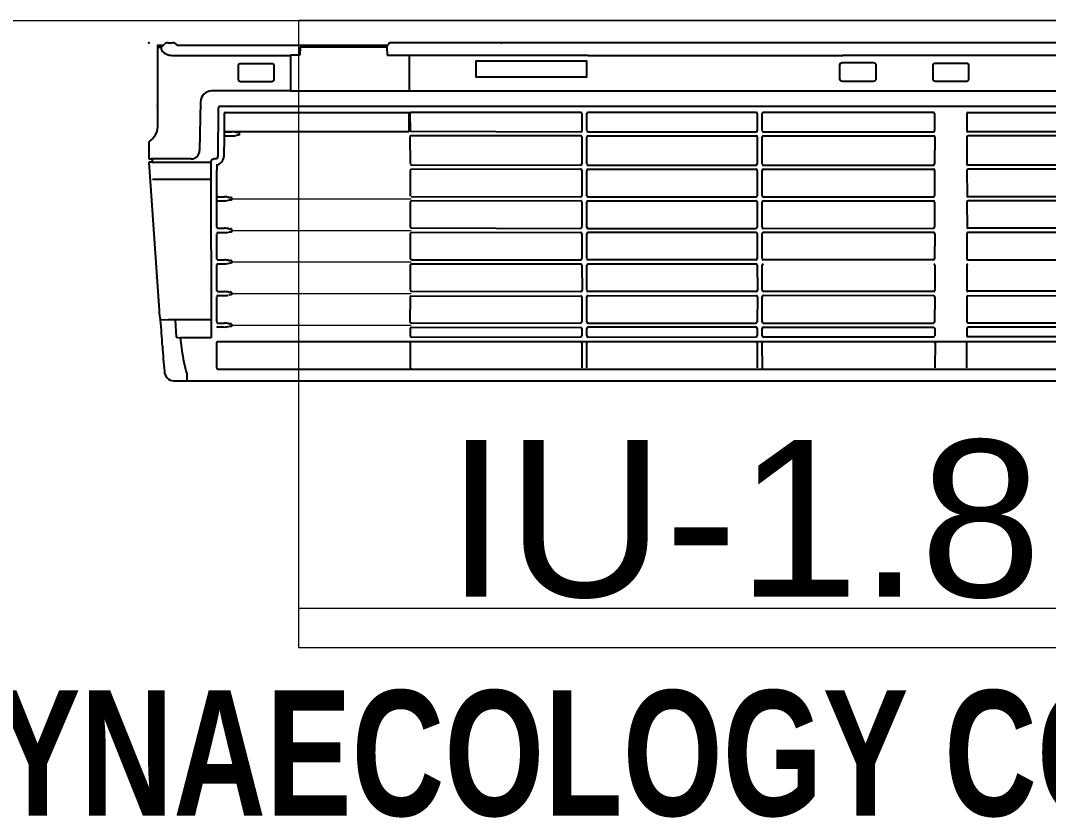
# Model space of a CAD drawing. Header units: millimetres. Extents: x -160614 to 59925, y -157025 to 0.
# Drawn here: x -45020 to -44364, y -112372 to -111863 of the extents above; entities that cross this region are included whole.
import ezdxf

# ---------------------------------------------------------------- set-up
doc = ezdxf.new("R2010")
doc.units = ezdxf.units.MM
doc.header["$LTSCALE"] = 8
for name, color, linetype, lineweight in [('72_EGR_BASE_TEXT', 9, 'Continuous', 5), ('72_EGR_EQP_TAG', 9, 'Continuous', 5), ('LOADING', 9, 'Continuous', 5), ('Walls', 9, 'Continuous', 5)]:
    doc.layers.add(name, color=color, linetype=linetype, lineweight=lineweight)
for name, color, linetype in [('A-EXH', 1, 'Continuous'), ('A-Wall-cmu-patt', 9, 'Continuous'), ('DVM_INDOOR', 9, 'Continuous'), ('DVM_UNIT_BP', 9, 'Continuous'), ('DVM_UNIT_DP', 9, 'Continuous'), ('DVM_UNIT_LP', 9, 'Continuous')]:
    doc.layers.add(name, color=color, linetype=linetype)
doc.styles.add('ARIAL', font='arial.ttf')
doc.styles.add('X3G_ENTITY_9EC9', font='swisscl.ttf', dxfattribs={"height": 0.2})

# ---------------------------------------------------------------- blocks, each defined once
blk = doc.blocks.new('mmmm')
at = {"layer": 'DVM_INDOOR', "color": 0}
for p, q in [((118.9183613999255, -9.266134002234267), (118.9183613999242, -9.937961232234292)), ((119.1149681999241, -10.06340630223431), (119.1148974002668, -9.267546620952269)), ((118.9257821999241, -9.273925315992663), (118.9257821999241, -9.674221132234292)), ((118.9463617999242, -9.926362932234289), (118.9463617999242, -9.289498762234292)), ((118.9553617999242, -9.294369432234314), (118.9553617999242, -10.03645283223429)), ((118.9588624999242, -9.601416032234292), (118.9588617999242, -9.502477732234293)), ((118.9701437999241, -9.502477732234293), (118.9701302547888, -9.601450567862933)), ((118.9724239959387, -9.502479520113658), (118.9724265999241, -9.601382732234292)), ((118.9895266655992, -9.502291207445424), (118.9895531999242, -9.601383132234293)), ((118.9918646999192, -9.50247763223421), (118.9919170999242, -9.601383132234293)), ((119.007996225952, -9.502326919937763), (119.007996225952, -9.601432334911276)), ((119.0102020999192, -9.502477482206285), (119.0102591999241, -9.601386232234294)), ((119.0263138999241, -9.502326769909837), (119.0261808999242, -9.601387103540592)), ((119.0286591249192, -9.50247748222022), (119.0287543807835, -9.601430324641036)), ((119.0446760807835, -9.601431195947338), (119.0445922950595, -9.502341446605632)), ((119.0628909950595, -9.502341396605631), (119.0628909950595, -9.601317890898065)), ((119.0654411999241, -9.601408532234297), (119.0653885999192, -9.50250253223421)), ((119.0813367599519, -9.502348395419084), (119.0813408999242, -9.60146973223429)), ((119.08373166191, -9.502418994881635), (119.0838050999241, -9.601464932234292)), ((119.0893854895313, -9.502345909820413), (119.0893854895313, -9.60129688379646)), ((118.9595589499257, -9.602031282234373), (118.9694448499241, -9.602031282234291)), ((118.9731318153015, -9.602080832234291), (118.9888463009359, -9.601996919937779)), ((118.9926177761398, -9.602051730208462), (119.0073108210873, -9.601967817911952)), ((119.0109559999257, -9.602018132234374), (119.0254954950595, -9.601967817911952)), ((119.029451180785, -9.602062224641118), (119.0439906759188, -9.602011910318696)), ((119.0477739999257, -9.602107332234372), (119.0623134950595, -9.602057017911948)), ((119.0661406384423, -9.602078174971048), (119.0806801335761, -9.602027860648624)), ((119.084498276731, -9.602058774804021), (119.0887000846667, -9.602078813889303)), ((119.0928608197357, -9.60227289988722), (119.1074003148694, -9.602222585564796)), ((118.9588624999242, -9.62142743223429), (118.9588617999242, -9.72036573223429)), ((118.9595589499257, -9.620812182234207), (118.9694448499241, -9.620812182234289)), ((118.9701437999241, -9.720365632206374), (118.9701302547888, -9.621392796577732)), ((118.9701437999241, -9.72036573223429), (118.9701302547888, -9.621392896605649)), ((118.9724239959387, -9.720363844327006), (118.9724265999241, -9.621460632206373)), ((118.9731318153015, -9.620762532206372), (118.9888463009359, -9.620846444502885)), ((118.9895266655992, -9.720552156995241), (118.9895531999242, -9.621460232206372)), ((118.9918646999192, -9.720365732206455), (118.9919170999242, -9.621460232206372)), ((118.9926177761398, -9.620791634232203), (119.0073108210873, -9.620875546528714)), ((119.007996225952, -9.7205164445029), (119.007996225952, -9.621411029529389)), ((119.0102020999192, -9.720365882234379), (119.0102591999241, -9.62145713220637)), ((119.0109559999257, -9.620825232206291), (119.0254954950595, -9.620875546528714)), ((119.0263138999241, -9.720516594530826), (119.0261808999242, -9.621456260900072)), ((119.0287543807835, -9.621413039799627), (119.0286591249192, -9.720365882220444)), ((119.029451180785, -9.620781139799545), (119.0439906759188, -9.620831454121967)), ((119.0446760807835, -9.621412168493327), (119.0445922950595, -9.720501917835032)), ((119.0477739999257, -9.620736032206292), (119.0623134950595, -9.620786346528716)), ((119.0628909950595, -9.720501967835034), (119.0628909950595, -9.621525473542599)), ((119.0654411999241, -9.621434832206369), (119.0653885999192, -9.720340832206453)), ((119.0661406384423, -9.620765189469617), (119.0806801335761, -9.620815503792041)), ((119.0813367599519, -9.72049496902158), (119.0813408999242, -9.621373632206375)), ((119.08373166191, -9.72042436955903), (119.0838050999241, -9.621378432206374)), ((119.084498276731, -9.620784589636644), (119.0887000846667, -9.62076455055136)), ((119.0893854895313, -9.72049745462025), (119.0893854895313, -9.621546480644206)), ((119.0928608197357, -9.620570464553447), (119.1074003148694, -9.62062077887587)), ((118.9257821999241, -9.822427832234292), (118.9257821999241, -9.674221132234292)), ((118.9694476999241, -9.721064832234292), (118.9595617999242, -9.721064832234292)), ((118.9888384855551, -9.721148644502884), (118.9731239999192, -9.721064732206454)), ((119.0072838999241, -9.721148644502884), (118.9925646999192, -9.721064732206456)), ((119.0256212999242, -9.721148794530809), (119.0109020999192, -9.721064882234382)), ((119.0438996950595, -9.721134117835016), (119.0293591249192, -9.721064882220446)), ((119.0621983950595, -9.721134167835018), (119.0477709999242, -9.721081632206372)), ((119.0806291700595, -9.721109067821025), (119.0660885999192, -9.721039832206456)), ((119.0886928895313, -9.721129654620235), (119.08443166191, -9.721123369559031)), ((119.1076594999242, -9.720963432206299), (119.0930404047839, -9.721055846605726)), ((118.9588668911435, -9.724559656669308), (118.9588750999241, -9.822501632234287)), ((118.9595617999257, -9.723944932234208), (118.9694476999241, -9.72394493223429)), ((118.9701437999241, -9.822365632206372), (118.9701437999241, -9.724643832206374)), ((118.9701437999241, -9.822365732234289), (118.9701437999241, -9.72464393223429)), ((118.9724239999192, -9.822365732206453), (118.9724239999192, -9.72459366565012)), ((118.9731239999208, -9.72394483220637), (118.9888384855551, -9.724028744502883)), ((118.9895266695798, -9.822554044874689), (118.9895266695798, -9.724659411720545)), ((118.9918646999192, -9.822365732206453), (118.9919170999242, -9.724643432206372)), ((118.9925646999208, -9.72394483220637), (119.0072838999241, -9.724028744502883)), ((119.0079764999242, -9.8225164445029), (119.0079764999242, -9.724601505456027)), ((119.0102020999192, -9.822365832248332), (119.0102591999242, -9.72464003220643)), ((119.0109020999208, -9.723944982234295), (119.0256212999241, -9.724028894530807)), ((119.0263138999241, -9.82251654454478), (119.0263067047888, -9.724609608902167)), ((119.0287119749241, -9.724626882220361), (119.0287401999192, -9.822365982248373)), ((119.0293591249208, -9.723944982220361), (119.0438996950595, -9.724014217835014)), ((119.0445805123786, -9.724543505189043), (119.0445927450595, -9.822518617835032)), ((119.0470106749242, -9.724626932220364), (119.0470388999192, -9.822365832220413)), ((119.0476578249208, -9.723945032220364), (119.0623044036932, -9.723912076640332)), ((119.0629898085579, -9.72449279101169), (119.0629809222635, -9.822440249109363)), ((119.0654035999192, -9.822365732234369), (119.0654414499242, -9.724601832206373)), ((119.0660885999208, -9.723919932206371), (119.0806291700595, -9.723989167821024)), ((119.0813545950595, -9.822541017835032), (119.0813419620022, -9.724549305849854)), ((119.08373486191, -9.72463536955903), (119.0838189749192, -9.822365732178524)), ((119.0844316619115, -9.724003469558948), (119.0886928895313, -9.724009754620232)), ((119.0894728025406, -9.822438817239743), (119.089378294396, -9.724590468991591)), ((119.0930404047855, -9.723935946605641), (119.1073925352431, -9.724044432206371)), ((118.9183613999242, -9.785817721860116), (118.9183613999242, -9.930723831243215)), ((118.9257821999241, -9.822427832234292), (118.9257821999241, -9.926444527404373)), ((118.9694476999241, -9.823064832234289), (118.9595617999242, -9.82306483223429)), ((118.9888384855551, -9.823148644502885), (118.9731239999192, -9.823064732206454)), ((119.0072838999241, -9.823148644502885), (118.9925646999192, -9.823064732206456)), ((119.0256212999242, -9.823148744544762), (119.0109020999192, -9.823064832248335)), ((119.0439001450595, -9.823150817835016), (119.0294401999192, -9.823064982248374)), ((119.0622867078602, -9.823039030246276), (119.0477388999192, -9.823064832220416)), ((119.0806619950595, -9.823173217835016), (119.0661035999192, -9.82306473223437)), ((119.0887802025406, -9.823071017239727), (119.0845189749192, -9.823064732178524)), ((119.1073925352431, -9.823164332206373), (119.0930404047839, -9.823055846605726)), ((118.9588649999241, -9.826576832234288), (118.9588617999242, -9.925301832234291)), ((118.9595617999257, -9.825944932234208), (118.9694476999241, -9.825944932234288)), ((118.9698269999242, -9.925295652206373), (118.9701437999241, -9.826643832206374)), ((118.9698269999242, -9.925295752234288), (118.9701437999241, -9.826643932234289)), ((118.9724271999192, -9.826576732206453), (118.9724239999192, -9.925301732206451)), ((118.9731239999208, -9.82594483220637), (118.9888384855551, -9.826028744502883)), ((118.9892848999242, -9.92512163223427), (118.9895345855551, -9.826727744502882)), ((118.9918678999192, -9.826576732206453), (118.9920306999241, -9.925121632234292)), ((118.9925646999208, -9.825944832206371), (119.0072838999241, -9.826028744502883)), ((119.0078291999291, -9.92519946453072), (119.0079799999242, -9.826727744502882)), ((119.0102052999192, -9.826576832248332), (119.010377105204, -9.925121732234294)), ((119.0109020999208, -9.825944932248248), (119.0256212999241, -9.82602884454476)), ((119.0259914999241, -9.925121632234292), (119.0263067047888, -9.82660955891612)), ((119.0287433999192, -9.826576982248373), (119.0288333999241, -9.925121632234292)), ((119.0294401999208, -9.82594508224829), (119.0439001450595, -9.826030917835014)), ((119.0445062380549, -9.925121732234294), (119.0445850999241, -9.826594832206373)), ((119.0470420999192, -9.826576832220413), (119.0471699999241, -9.925121632234292)), ((119.0477388999208, -9.825944932220331), (119.0622867078602, -9.825919130246275)), ((119.0627644892874, -9.925217773444484), (119.0629809222517, -9.826569215304279)), ((119.0656575999242, -9.925295792234293), (119.0654409999241, -9.826618032206374)), ((119.0661035999208, -9.825944832234285), (119.0806619950594, -9.826053317835015)), ((119.0812104999241, -9.92512163223429), (119.0813395999241, -9.826565832234293)), ((119.0839228999241, -9.925121732234294), (119.0838199999241, -9.826502432234292)), ((119.0845189749208, -9.82594483217844), (119.0887802025406, -9.825951117239725)), ((119.0893972985693, -9.925228279531156), (119.0894722881714, -9.826600186887628)), ((119.0930404047855, -9.825935946605641), (119.1073925352431, -9.82604443220637)), ((118.9256380999242, -9.92644509874026), (118.9463617999242, -9.926362932234289)), ((118.9256380999242, -9.93929553223429), (118.9256380999242, -9.92644509874026)), ((118.9463617999242, -9.995480632234292), (118.9463617999242, -9.926362932234289)), ((118.9588617999242, -10.03330193223429), (118.9588617999242, -9.925301832234291)), ((118.9588617999242, -9.92670177892658), (118.9701554999241, -9.92670177892658)), ((118.9595556913493, -9.926001805580436), (118.9694708999241, -9.925901702234288)), ((118.9701554999241, -9.92670177892658), (118.9701907999242, -10.03338853223429)), ((118.973132083629, -9.926158086466918), (118.9885865999241, -9.92582173223429)), ((118.9927245913493, -9.925821605580436), (119.0074730999291, -9.925805414530721)), ((119.0110743999242, -9.92582173223429), (119.0253030999241, -9.92582173223429)), ((119.0296454999242, -9.92582173223429), (119.0437019999242, -9.92582173223429)), ((119.0478350999242, -9.925820932234291), (119.0620911999242, -9.925821732234292)), ((119.0663873999242, -9.925821732234292), (119.0804662999241, -9.926026832234292)), ((119.0846313999242, -9.92582173223429), (119.0887071999241, -9.925821732234292)), ((119.0925396999241, -9.925901792234292), (119.1068999470414, -9.92590179174318)), ((118.9183613999242, -9.937961232234292), (118.9208617999242, -9.93958363223429)), ((118.9198617999242, -9.93893477605128), (118.9198617999242, -10.06142173223429)), ((118.9208617999242, -9.939378932234293), (118.9256380999242, -9.93929553223429)), ((118.9208617999242, -9.939378932234293), (118.9208617999242, -9.989878132234292)), ((118.9208617999242, -9.989878132234292), (118.9256380999242, -9.989961532234291)), ((118.9256380999242, -9.989961532234291), (118.9256380999242, -9.995432144029678)), ((118.9256380999242, -9.995432144029678), (118.9463617999242, -9.995480632234292)), ((118.9257821999241, -10.06378623223429), (118.9257821999241, -9.995432481187148)), ((118.9463617999242, -9.995480632234292), (118.9463617999242, -10.04134473223429)), ((118.9704872997154, -10.02538145343031), (118.9721611996873, -10.02538140343031)), ((118.9701536169814, -10.03409437326685), (118.9701277392322, -10.02954877226466)), ((118.9723998889554, -10.03411396057275), (118.9723871997155, -10.03034246343031)), ((119.0082952999242, -10.02971228969075), (119.0098429999241, -10.02971223969074)), ((119.0265438664967, -10.02971228223429), (119.0284046999241, -10.0297122221182)), ((119.0449806999873, -10.02971228223429), (119.0465283999873, -10.02971223223429)), ((119.0634227525945, -10.02971228223429), (119.0649704525945, -10.02971223223429)), ((119.0817239999873, -10.02971228223429), (119.0832716999873, -10.02971223223429)), ((118.9563530733978, -10.03747409415744), (118.9843748999241, -10.03771863223429)), ((118.9595556913493, -10.03400190558044), (118.9695388141602, -10.03408715095198)), ((118.9694531996429, -10.03408826450235), (118.9731081998392, -10.0341201419763)), ((118.9731081998392, -10.0341201419763), (118.9844053999241, -10.03421873223429)), ((118.9893140020215, -10.03842120367593), (118.9925018999242, -10.03841626969074)), ((119.0072602361591, -10.03841955216295), (118.992415850816, -10.03840245641788)), ((119.0079575999242, -10.03771954969074), (119.0079357394409, -10.03387960852509)), ((119.0101951999241, -10.03771945969073), (119.0101951999241, -10.03467329969074)), ((119.0255142999242, -10.03841949969075), (119.0107375345606, -10.03841949969075)), ((119.0262061664967, -10.03771954223429), (119.0261843060134, -10.03387960106864)), ((119.0287568999241, -10.03771953223427), (119.0287568999241, -10.03467337223429)), ((119.0439523427499, -10.03841949969074), (119.0294196999242, -10.03841954969075)), ((119.0446429999873, -10.03771954223429), (119.0446211395041, -10.03387960106864)), ((119.0468805999873, -10.03771945223427), (119.0468805999873, -10.03467329223429)), ((119.0624193713406, -10.03841888523862), (119.0474229346238, -10.03840244227836)), ((119.0630850525945, -10.03771954223429), (119.0630631921112, -10.03387960106864)), ((119.0653226525945, -10.03771945223427), (119.0653226525945, -10.03467329223429)), ((119.0806944999241, -10.03841949969075), (119.0660569999241, -10.03841949969075)), ((119.0813862999873, -10.03771954223429), (119.0813644395041, -10.03387960106864)), ((119.0836238999873, -10.03771945223427), (119.0836238999873, -10.03467329223429)), ((118.9878617999242, -10.04175233223429), (119.0899818999242, -10.04162653223429)), ((118.9878617999242, -10.05333520849206), (118.9878617999242, -10.04175233223429)), ((118.9978909999242, -10.04175233223429), (118.9978917999242, -10.07577313223429)), ((119.0072690512265, -10.03852713223429), (119.0109134999242, -10.03852713223429)), ((119.0794922999242, -10.04183553223429), (119.0795301468582, -10.06665594988979)), ((119.0899818999242, -10.04162653223429), (119.0899818999242, -10.05958293223429)), ((118.9527483592823, -10.04784374225281), (118.9809490619563, -10.04833599375851)), ((118.9858617999242, -10.05333523223429), (118.9858617999242, -10.07645363223429)), ((118.9878617999242, -10.07600910223429), (118.9878617999242, -10.05333523223429)), ((119.1107362999241, -10.05575963223429), (119.1145353999242, -10.05573908381044)), ((119.0794922999242, -10.06264903223429), (119.0896185999242, -10.06199453223429)), ((119.0896185999242, -10.06199453223429), (119.0899818999242, -10.05958293223429)), ((119.0899818999242, -10.05958293223429), (119.0972312999242, -10.05867333223429)), ((118.9183617999242, -10.06667913223429), (118.9183617999242, -10.06416443223424)), ((119.0795301468582, -10.06665594988979), (119.0797389999241, -10.07065043223429)), ((118.9208617999242, -10.07042183223429), (118.9192404999241, -10.06880053223429)), ((118.9212015999241, -10.07039833223429), (118.9212015999241, -10.07292173223429)), ((118.9878617999242, -10.07792170223429), (119.0740709999242, -10.07189338223429)), ((118.9760043999237, -10.07783095223408), (118.9858617999242, -10.07792174223429)), ((118.9858617999242, -10.07597416223429), (118.9878617999242, -10.07600910223429)), ((118.9858617999242, -10.07792174223429), (118.9858617999242, -10.07597416223429)), ((118.9878617999242, -10.07600910223429), (118.9878617999242, -10.07792170223429))]:
    blk.add_line(p, q, dxfattribs=at)
at = {"layer": 'DVM_INDOOR', "color": 0, "lineweight": 0}
for p, q in [((119.0090691499242, -10.02971226469075), (119.0090691499242, -9.925320384722353)), ((119.0274742832104, -10.02971225217625), (119.0274742832104, -9.925320372207855)), ((119.0457545499873, -10.02971225723429), (119.0457545499873, -9.925320377265898)), ((119.0641966025945, -10.02971225723429), (119.0641966025945, -9.925320377265898)), ((119.0824978499873, -10.02971225723429), (119.0824978499873, -9.925320377265898))]:
    blk.add_line(p, q, dxfattribs=at)
at = {"layer": 'DVM_INDOOR', "color": 0}
for points in [[(119.0921995999242, -9.293316352294758), (119.0921994999241, -10.03752723229476, 0.4165650348488436), (119.0932578555747, -10.03857713223429), (119.1070196999242, -10.03857713223429, 0.4141745104832969), (119.1080697999282, -10.03752717223429), (119.1080697999242, -9.293316312234293, 0.4142213729846091), (119.1070198119243, -9.292266352234131), (119.0932594999241, -9.29226635223429, 0.4100741874679012), (119.0921995724927, -9.293311383294913, 0.4100741874679012)], [(118.9301498297671, -9.62053999650379), (118.9301498297671, -9.602303954818813, -0.4026137268762937), (118.931228911056, -9.601181086283221), (118.939741818847, -9.601181086283221, -0.4449267330822314), (118.9408646873826, -9.602303954818813), (118.9408646873826, -9.620539996503792, -0.414234498250559), (118.939741818847, -9.621662784780685), (118.931228911056, -9.621662784780685, -0.4425506072560349), (118.9301498297671, -9.62053999650379)], [(118.9298704258241, -9.674378132234292), (118.9298704258241, -9.656465432234292, -0.414213562373095), (118.9314053999241, -9.654930458134292), (118.9393181999242, -9.654930458134292, -0.4142086203632782), (118.9408531999241, -9.656465432234292), (118.9408531999241, -9.674378132234292, -0.414213562373095), (118.9393181999242, -9.67591313223429), (118.9314053999241, -9.67591313223429, -0.414218504400182), (118.9298704258241, -9.674378132234292, 8.436553286073726e-06)], [(118.9303365766279, -10.02454254650379), (118.9303365766279, -10.00630650481881, -0.4026137268762937), (118.9314156579167, -10.00518363628322), (118.9399285657078, -10.00518363628322, -0.4449267330822314), (118.9410514342433, -10.00630650481881), (118.9410514342433, -10.02454254650379, -0.414234498250559), (118.9399285657078, -10.02566533478068), (118.9314156579167, -10.02566533478068, -0.4425506072560349), (118.9303365766279, -10.02454254650379)], [(118.9198617999242, -10.06942177096629), (118.9198617999242, -10.07292180223429), (118.9672275999242, -10.07292194223429, -0.1261767552943001), (118.9719902087055, -10.07414326215731, -0.1228802749812395), (118.9755825999242, -10.07746712223429, 0.1414693895722469), (118.9760082516457, -10.07783174879674)]]:
    blk.add_lwpolyline(points, format="xyb", dxfattribs=at)
blk.add_lwpolyline([(118.9294054999242, -9.823350032234291), (118.9384407999242, -9.823352732234293), (118.9384407999242, -9.887490632234291), (118.9287898999241, -9.887493732234292), (118.9287898999241, -9.823349832234289), (118.9294054999242, -9.823350032234291)], dxfattribs=at)
for centre, radius, start, end in [((118.9595587358069, -9.601331385529047), 0.000699896738079889, 185.5752211411782, 270.0175283209103), ((118.96943937782, -9.601329982022522), 0.000701321560304875, 270.4470583399804, 350.0993153524317), ((118.9731316011827, -9.601380935528965), 0.000699896738079889, 185.5752211411782, 270.0175283209103), ((118.9888408288317, -9.60129561972601), 0.000701321560304875, 270.4470583399804, 350.0993153524317), ((118.992617562021, -9.601351833503134), 0.000699896738079889, 185.5752211411782, 270.0175283209103), ((119.0073053489832, -9.60126651770018), 0.000701321560304875, 270.4470583399804, 350.0993153524317), ((119.0109557858069, -9.601318235529046), 0.000699896738079889, 185.5752211411782, 270.0175283209103), ((119.0254900229553, -9.60126651770018), 0.000701321560304875, 270.4470583399804, 350.0993153524317), ((119.0294509666662, -9.601362327935792), 0.000699896738079889, 185.5752211411782, 270.0175283209103), ((119.0439852038147, -9.601310610106927), 0.000701321560304875, 270.4470583399804, 350.0993153524317), ((119.0477737858069, -9.601407435529046), 0.000699896738079889, 185.5752211411782, 270.0175283209103), ((119.0623080229553, -9.601355717700178), 0.000701321560304875, 270.4470583399804, 350.0993153524317), ((119.0661404243235, -9.60137827826572), 0.000699896738079889, 185.5752211411782, 270.0175283209103), ((119.0806909566161, -9.601370470276146), 0.0006574794597695261, 269.0567879859979, 351.3166549938364), ((119.0844980626122, -9.601358878098694), 0.000699896738079889, 185.5752211411782, 270.0175283209103), ((119.0884793568987, -9.601193971188405), 0.0009119579775864127, 284.006809617177, 353.520485137959), ((119.0928606056169, -9.601573003181892), 0.000699896738079889, 185.5752211411782, 270.0175283209103), ((118.9595587358069, -9.621512078939535), 0.000699896738079889, 89.98247167908974, 174.424778858718), ((118.96943937782, -9.621513382418144), 0.000701321560304875, 9.9006846475682, 89.55294166001964), ((118.96943937782, -9.62151348244606), 0.000701321560304875, 9.9006846475682, 89.55294166001964), ((118.9731316011827, -9.6214624289117), 0.000699896738079889, 89.98247167908974, 174.424778858718), ((118.9888408288317, -9.621547744714656), 0.000701321560304875, 9.9006846475682, 89.55294166001964), ((118.992617562021, -9.62149153093753), 0.000699896738079889, 89.98247167908974, 174.424778858718), ((119.0073053489832, -9.621576846740483), 0.000701321560304875, 9.9006846475682, 89.55294166001964), ((119.0109557858069, -9.621525128911617), 0.000699896738079889, 89.98247167908974, 174.424778858718), ((119.0254900229553, -9.621576846740483), 0.000701321560304875, 9.9006846475682, 89.55294166001964), ((119.0294509666662, -9.621481036504873), 0.000699896738079889, 89.98247167908974, 174.424778858718), ((119.0439852038147, -9.621532754333739), 0.000701321560304875, 9.9006846475682, 89.55294166001964), ((119.0477737858069, -9.62143592891162), 0.000699896738079889, 89.98247167908974, 174.424778858718), ((119.0623080229553, -9.621487646740487), 0.000701321560304875, 9.9006846475682, 89.55294166001964), ((119.0661404243235, -9.621465086174943), 0.000699896738079889, 89.98247167908974, 174.424778858718), ((119.0806909566161, -9.62147289416452), 0.0006574794597695261, 8.683345006163567, 90.94321201400209), ((119.0844980626122, -9.62148448634197), 0.000699896738079889, 89.98247167908974, 174.424778858718), ((119.0884793568987, -9.62164939325226), 0.0009119579775864127, 6.479514862041035, 75.99319038282302), ((119.0928606056169, -9.621270361258773), 0.000699896738079889, 89.98247167908974, 174.424778858718), ((118.9595613308659, -9.72036530124826), 0.0006995311432915249, 180.0434909321025, 270.0384186738708), ((118.9694437974534, -9.72036329257565), 0.0006999355814824518, 273.4481837163787, 354.322852549522), ((118.9694437974534, -9.720363392603568), 0.0006999355814824518, 273.4481837163787, 354.322852549522), ((118.973123530861, -9.720365201220423), 0.0006995311432915249, 180.0434909321025, 270.0384186738708), ((118.9888345830844, -9.72044720487216), 0.0006999355814824518, 273.4481837163787, 354.322852549522), ((118.992564230861, -9.720365201220424), 0.0006995311432915249, 180.0434909321025, 270.0384186738708), ((119.0072799974534, -9.72044720487216), 0.0006999355814824518, 273.4481837163787, 354.322852549522), ((119.010901630861, -9.720365351248349), 0.0006995311432915249, 180.0434909321025, 270.0384186738708), ((119.0256173974534, -9.720447354900084), 0.0006999355814824518, 273.4481837163787, 354.322852549522), ((119.029358655861, -9.720365351234413), 0.0006995311432915249, 180.0434909321025, 270.0384186738708), ((119.0438957925887, -9.720432678204292), 0.0006999355814824518, 273.4481837163787, 354.322852549522), ((119.0477705308659, -9.720382101220341), 0.0006995311432915249, 180.0434909321025, 270.0384186738708), ((119.0621944925887, -9.720432728204294), 0.0006999355814824518, 273.4481837163787, 354.322852549522), ((119.066088130861, -9.720340301220423), 0.0006995311432915249, 180.0434909321025, 270.0384186738708), ((119.0806252675887, -9.720407628190301), 0.0006999355814824518, 273.4481837163787, 354.322852549522), ((119.0844311928518, -9.720423838572998), 0.0006995311432915249, 180.0434909321025, 270.0384186738708), ((119.0886889870606, -9.72042821498951), 0.0006999355814824518, 273.4481837163787, 354.322852549522), ((119.0929063868349, -9.720368943547939), 0.0006998547145344428, 172.3726353458215, 281.0399827033374), ((118.9595615858069, -9.724644828939534), 0.000699896738079889, 89.98247167908974, 174.424778858718), ((118.96944222782, -9.724646132418142), 0.000701321560304875, 9.9006846475682, 89.55294166001964), ((118.96944222782, -9.724646232446059), 0.000701321560304875, 9.9006846475682, 89.55294166001964), ((118.973123785802, -9.724644728911697), 0.000699896738079889, 89.98247167908974, 174.424778858718), ((118.988833013451, -9.724730044714653), 0.000701321560304875, 9.9006846475682, 89.55294166001964), ((118.9925328059607, -9.724562599016716), 0.0006185895703545696, 87.04456733504412, 185.9509183119715), ((119.00727842782, -9.724730044714654), 0.000701321560304875, 9.9006846475682, 89.55294166001964), ((119.0108702059607, -9.72456274904464), 0.0006185895703545696, 87.04456733504412, 185.9509183119715), ((119.02561582782, -9.724730194742579), 0.000701321560304875, 9.9006846475682, 89.55294166001964), ((119.0293272309607, -9.724562749030705), 0.0006185895703545696, 87.04456733504412, 185.9509183119715), ((119.0438942229553, -9.724715518046786), 0.000701321560304875, 9.9006846475682, 89.55294166001964), ((119.0476259309607, -9.724562799030705), 0.0006185895703545696, 87.04456733504412, 185.9509183119715), ((119.0622989315891, -9.724613376852101), 0.000701321560304875, 9.9006846475682, 89.55294166001964), ((119.0660567059607, -9.724537699016714), 0.0006185895703545696, 87.04456733504412, 185.9509183119715), ((119.0806236979553, -9.724690468032795), 0.000701321560304875, 9.9006846475682, 89.55294166001964), ((119.0844314477927, -9.724703366264274), 0.000699896738079889, 89.98247167908974, 174.424778858718), ((119.0886874174272, -9.724711054832003), 0.000701321560304875, 9.9006846475682, 89.55294166001964), ((119.0929571576827, -9.724713293668806), 0.0007817918755797954, 83.88741728167412, 165.70088231311), ((118.9595613308659, -9.82236530124826), 0.0006995311432915249, 180.0434909321025, 270.0384186738708), ((118.9694437974534, -9.82236329257565), 0.0006999355814824518, 273.4481837163787, 354.322852549522), ((118.9694437974534, -9.822363392603565), 0.0006999355814824518, 273.4481837163787, 354.322852549522), ((118.973123530861, -9.822365201220423), 0.0006995311432915249, 180.0434909321025, 270.0384186738708), ((118.9888345830844, -9.82244720487216), 0.0006999355814824518, 273.4481837163787, 354.322852549522), ((118.992564230861, -9.822365201220425), 0.0006995311432915249, 180.0434909321025, 270.0384186738708), ((119.0072799974534, -9.82244720487216), 0.0006999355814824518, 273.4481837163787, 354.322852549522), ((119.010901630861, -9.822365301262302), 0.0006995311432915249, 180.0434909321025, 270.0384186738708), ((119.0256173974534, -9.822447304914038), 0.0006999355814824518, 273.4481837163787, 354.322852549522), ((119.029439730861, -9.822365451262343), 0.0006995311432915249, 180.0434909321025, 270.0384186738708), ((119.0438962425887, -9.822449378204292), 0.0006999355814824518, 273.4481837163787, 354.322852549522), ((119.047738430861, -9.822365301234385), 0.0006995311432915249, 180.0434909321025, 270.0384186738708), ((119.0622828053895, -9.822337590615552), 0.0006999355814824518, 273.4481837163787, 354.322852549522), ((119.066103130861, -9.822365201248338), 0.0006995311432915249, 180.0434909321025, 270.0384186738708), ((119.0806580925887, -9.822471778204292), 0.0006999355814824518, 273.4481837163787, 354.322852549522), ((119.084518505861, -9.822365201192492), 0.0006995311432915249, 180.0434909321025, 270.0384186738708), ((119.0887763000698, -9.822369577609003), 0.0006999355814824518, 273.4481837163787, 354.322852549522), ((119.0929063868349, -9.82236894354794), 0.0006998547145344428, 172.3726353458215, 281.0399827033374), ((118.9595615858069, -9.826644828939534), 0.000699896738079889, 89.98247167908974, 174.424778858718), ((118.96944222782, -9.826646132418142), 0.000701321560304875, 9.9006846475682, 89.55294166001964), ((118.96944222782, -9.826646232446059), 0.000701321560304875, 9.9006846475682, 89.55294166001964), ((118.973123785802, -9.826644728911697), 0.000699896738079889, 89.98247167908974, 174.424778858718), ((118.988833013451, -9.826730044714651), 0.000701321560304875, 9.9006846475682, 89.55294166001964), ((118.9925644858019, -9.826644728911699), 0.000699896738079889, 89.98247167908974, 174.424778858718), ((119.00727842782, -9.826730044714655), 0.000701321560304875, 9.9006846475682, 89.55294166001964), ((119.010901885802, -9.826644828953576), 0.000699896738079889, 89.98247167908974, 174.424778858718), ((119.02561582782, -9.826730144756532), 0.000701321560304875, 9.9006846475682, 89.55294166001964), ((119.029439985802, -9.826644978953617), 0.000699896738079889, 89.98247167908974, 174.424778858718), ((119.0438946729553, -9.826732218046786), 0.000701321560304875, 9.9006846475682, 89.55294166001964), ((119.047738685802, -9.826644828925659), 0.000699896738079889, 89.98247167908974, 174.424778858718), ((119.0622810786687, -9.82662085375479), 0.0007017460866991923, 4.2199621482409, 89.54038593187487), ((119.066103385802, -9.826644728939613), 0.000699896738079889, 89.98247167908974, 174.424778858718), ((119.0806565229553, -9.826754618046785), 0.000701321560304875, 9.9006846475682, 89.55294166001964), ((119.084518760802, -9.826644728883766), 0.000699896738079889, 89.98247167908974, 174.424778858718), ((119.0887747304364, -9.826652417451497), 0.000701321560304875, 9.9006846475682, 89.55294166001964), ((119.0929571576827, -9.826713293668806), 0.0007817918755797954, 83.88741728167412, 165.70088231311), ((119.107039633413, -9.925059025659362), 0.0008745025590339209, 259.5674421859364, 10.36522297069861), ((118.9595515727994, -9.925306042331368), 0.0006897857234468317, 179.6502938762108, 270.8495283949654), ((118.9691168014897, -9.92528601537524), 0.0007101639584782467, 299.9084143656617, 359.2216731041816), ((118.9691168014897, -9.92528611540316), 0.0007101639584782467, 299.9084143656617, 359.2216731041816), ((118.9731137727944, -9.925305942303531), 0.0006897857234468317, 179.6502938762108, 270.8495283949654), ((118.9885239726843, -9.925092549288534), 0.0007614828179331575, 286.7477003686853, 357.8111976024346), ((118.9927204727993, -9.925125842331369), 0.0006897857234468317, 179.6502938762108, 270.8495283949654), ((119.0110668780792, -9.925125942331372), 0.0006897857234468317, 179.6502938762108, 270.8495283949654), ((119.025439733277, -9.925267582782585), 0.0005707433709222405, 256.1500067017942, 14.8162582653296), ((119.0295442981593, -9.92511796316778), 0.0007110082251242166, 180.3037273095312, 278.1830185553523), ((119.0435771854452, -9.924863230386421), 0.0009665942512321169, 277.4192114546181, 344.4944163862573), ((119.0478674618705, -9.92512599822912), 0.0006957346375587449, 182.8157008428413, 270.0772514797922), ((119.0620747369113, -9.925127686259447), 0.0006961884737242162, 274.4962034865502, 0.490017695200469), ((119.0662983038033, -9.925179170284933), 0.0006487094708012265, 189.0106655331308, 277.8941632268781), ((119.0802887002945, -9.925122295675491), 0.0009217998018832991, 281.106237800774, 0.03502149240934675), ((119.0845150835952, -9.925230893767024), 0.0006021790288479775, 169.5461430974074, 281.1372004253112), ((119.0883794757601, -9.924742668774659), 0.001127732715493626, 286.8941480039722, 334.4938469244202), ((119.0925603638357, -9.925556702577312), 0.0003457077791950044, 187.4825712320464, 266.573229960298), ((118.9671722428137, -10.02632497371818), 0.003297296072863303, 344.056360394298, 1.512103703930051), ((118.9957366963915, -10.02636728645488), 0.02526863664394459, 177.7639760201618, 179.7067650091478), ((118.9826280946924, -10.02557726151084), 0.01046872637197024, 178.9282716482809, 188.3030218656881), ((119.0049095161494, -10.03160379653167), 0.03484243289806461, 172.7898587990234, 176.6187036691161), ((118.9617044109557, -10.02913499337839), 0.0107508120443183, 353.5512572535138, 10.77551227886664), ((119.0427175163581, -10.03593463279211), 0.03484243289806461, 172.7898587990234, 176.6187036691161), ((119.0049802430224, -10.03065580997862), 0.003297296072863303, 344.056360394298, 1.512103703930051), ((119.0335446966002, -10.03069812271532), 0.02526863664394459, 177.7639760201618, 179.7067650091478), ((119.0203098949292, -10.02990809777128), 0.01046872637197024, 178.9282716482809, 188.3030218656881), ((118.9994251906823, -10.03388431965928), 0.01079886978160271, 355.810159670177, 12.99597362574209), ((119.0609660829306, -10.03593462533566), 0.03484243289806461, 172.7898587990234, 176.6187036691161), ((119.0232288095949, -10.03065580252216), 0.003297296072863303, 344.056360394298, 1.512103703930051), ((119.0517932631728, -10.03069811525887), 0.02526863664394459, 177.7639760201618, 179.7067650091478), ((119.0388715949292, -10.02990817031482), 0.01046872637197024, 178.9282716482809, 188.3030218656881), ((119.0179868906823, -10.03388439220283), 0.01079886978160271, 355.810159670177, 12.99597362574209), ((119.0794029164213, -10.03593462533566), 0.03484243289806461, 172.7898587990234, 176.6187036691161), ((119.0416656430856, -10.03065580252216), 0.003297296072863303, 344.056360394298, 1.512103703930051), ((119.0702300966634, -10.03069811525887), 0.02526863664394459, 177.7639760201618, 179.7067650091478), ((119.0569952949924, -10.02990809031482), 0.01046872637197024, 178.9282716482809, 188.3030218656881), ((119.0361105907455, -10.03388431220283), 0.01079886978160271, 355.810159670177, 12.99597362574209), ((119.0978449690284, -10.03593462533566), 0.03484243289806461, 172.7898587990234, 176.6187036691161), ((119.0601076956927, -10.03065580252216), 0.003297296072863303, 344.056360394298, 1.512103703930051), ((119.0886721492706, -10.03069811525887), 0.02526863664394459, 177.7639760201618, 179.7067650091478), ((119.0754373475995, -10.02990809031482), 0.01046872637197024, 178.9282716482809, 188.3030218656881), ((119.0545526433526, -10.03388431220283), 0.01079886978160271, 355.810159670177, 12.99597362574209), ((119.1161462164213, -10.03593462533566), 0.03484243289806461, 172.7898587990234, 176.6187036691161), ((119.0784089430855, -10.03065580252216), 0.003297296072863303, 344.056360394298, 1.512103703930051), ((119.1069733966634, -10.03069811525887), 0.02526863664394459, 177.7639760201618, 179.7067650091478), ((119.0937385949924, -10.02990809031482), 0.01046872637197024, 178.9282716482809, 188.3030218656881), ((119.0728538907455, -10.03388431220283), 0.01079886978160271, 355.810159670177, 12.99597362574209), ((118.9563619586305, -10.03647375606598), 0.001000377551016374, 178.8015178127406, 269.4910985862882), ((118.9595617999242, -10.03330193223429), 0.0007000000000012704, 180, 269.5000000001385), ((118.969491258594, -10.03338975817323), 0.0006995424044054261, 266.8812548844691, 0.1004101580624941), ((118.9843618737523, -10.0392185018422), 0.001499926172142098, 359.9988390503309, 89.50240614134499), ((118.9843616836706, -10.03921866462982), 0.005000133406303638, 7.930048841831015, 89.49868115798749), ((119.0072624581936, -10.03772930969702), 0.0006902120188054008, 270.3722686996984, 0.81769504273754), ((119.0108957546642, -10.03771999561194), 0.0007005549450192193, 179.956168997103, 256.9471531309003), ((119.0255110247661, -10.03772930224057), 0.0006902120188054008, 270.3722686996984, 0.81769504273754), ((119.0294574546642, -10.03772006815549), 0.0007005549450192193, 179.956168997103, 256.9471531309003), ((119.0439478582568, -10.03772930224057), 0.0006902120188054008, 270.3722686996984, 0.81769504273754), ((119.0475811547274, -10.03771998815549), 0.0007005549450192193, 179.956168997103, 256.9471531309003), ((119.0623899108639, -10.03772930224057), 0.0006902120188054008, 270.3722686996984, 0.81769504273754), ((119.0660232073345, -10.03771998815549), 0.0007005549450192193, 179.956168997103, 256.9471531309003), ((119.0806911582568, -10.03772930224057), 0.0006902120188054008, 270.3722686996984, 0.81769504273754), ((119.0843244547274, -10.03771998815549), 0.0007005549450192193, 179.956168997103, 256.9471531309003), ((118.9528617999242, -10.04134473223429), 0.006500000000001364, 180, 269.000000000129), ((118.988506153458, -10.03948543228539), 0.002657788779177111, 174.2365395543968, 219.2365359443274), ((118.9878617925805, -10.03975234996339), 0.001999982270915064, 224.9997860088414, 270.0002103818326), ((118.980861865848, -10.05333520526411), 0.004999934076175603, 359.9996909404017, 89.00030721948893), ((119.0891221804661, -9.988332131684372), 0.07080707812915403, 276.5761787223426, 287.7735100695203), ((118.9217653087659, -10.06424430302496), 0.003404445884258443, 123.9952673857208, 178.6556757629663), ((118.9212475805785, -10.06670185187474), 0.002885870088381178, 179.5489218443241, 226.1862417307156), ((118.9181912177163, -10.06477672261958), 0.007390009252593641, 320.6761620143592, 346.105789205498), ((118.9132234631941, -10.06329677986902), 0.01256827083860484, 344.2087150449109, 357.7681378401393), ((119.1093656957287, -10.06318752531129), 0.005606774170767329, 270.7317451356478, 357.7637448841945), ((118.9214497392127, -10.06767544727707), 0.00303755105939813, 269.6220063584919, 324.0252465044385), ((119.073667350187, -10.05025139454136), 0.02164575164810523, 271.0685129966103, 286.2910709842659), ((119.1680189161711, -11.19085784089619), 1.12330407549111, 93.736148444105, 94.50747716834583), ((119.0819517218698, -9.811577500028303), 0.2586839973311338, 272.8518748605004, 276.0911715996664)]:
    blk.add_arc(centre, radius, start, end, dxfattribs=at)
at = {"layer": 'DVM_UNIT_BP'}
blk.add_point((118.9183617999242, -10.07792007849789), dxfattribs=at)
at = {"layer": 'DVM_UNIT_DP'}
for p in [(118.9198617999242, -9.972921732234292), (119.0548617999242, -10.07323651265935)]:
    blk.add_point(p, dxfattribs=at)
at = {"layer": 'DVM_UNIT_LP'}
for p in [(118.9183613999243, -9.87281076441709), (118.9548617999242, -10.07292168223429)]:
    blk.add_point(p, dxfattribs=at)
blk = doc.blocks.new('HVACFF')
at = {"layer": 'A-Wall-cmu-patt', "color": 4, "xscale": 1097.4, "yscale": 1097.4, "zscale": 1097.4, "rotation": 270}
blk.add_blockref('mmmm', (-33878.48519465275, 18624.23747040069), dxfattribs=at)
blk.add_blockref('mmmm', (-33878.48519465275, 18624.23747040069), dxfattribs=at)
at = {"layer": 'A-Wall-cmu-patt', "color": 4, "style": 'ARIAL'}
blk.add_text('IU-1.8', height=100, dxfattribs=at).set_placement((-44748.48555999197, -112230.3042215582))
blk.add_text('IU-1.8', height=100, dxfattribs=at).set_placement((-44748.48555999197, -112230.3042215582))
blk = doc.blocks.new('GF21027-P')
at = {"layer": 'LOADING'}
for p, q in [((0.4000000000002046, 0.3999999999999773), (-0.3999999999997499, 0.3999999999999204)), ((-0.3999999999997499, 0.3999999999999204), (-0.3999999999999773, 0)), ((-0.3999999999997499, 0.02499999999992042), (0.4000000000000909, 0.02499999999997726)), ((-0.3999999999999773, 0), (0.3999999999999773, -5.684341886080801e-14))]:
    blk.add_line(p, q, dxfattribs=at)
blk = doc.blocks.new('1stF')
at = {"layer": 'Walls', "color": 9}
blk.add_line((-46052.34296296962, -111862.6130425681, 0.1044569282078957), (-43632.34296296962, -111862.613042568, 0.1044569282078957), dxfattribs=at)
at = {"layer": 'LOADING', "color": 9, "xscale": 1000, "yscale": 1000, "zscale": 1000, "rotation": 2.091175133064225e-08}
blk.add_blockref('GF21027-P', (-44442.34296282387, -112262.6130424217, -5.889374010276116e-07), dxfattribs=at)
at = {"layer": '72_EGR_BASE_TEXT', "color": 9, "insert": (-44355.15496690792, -112290.0376634281, 0.0002193155963882332), "char_height": 80, "width": 3714.666402672417, "attachment_point": 2, "style": 'X3G_ENTITY_9EC9'}
blk.add_mtext('{\\fSwis721 LtCn BT|b1|i0|c0|p34;OBSTETRICS AND GYNAECOLOGY CONSULTATION / EXAMINATION ROOM}', dxfattribs=at)

msp = doc.modelspace()

# ---------------------------------------------------------------- block references
at = {"layer": '72_EGR_EQP_TAG'}
msp.add_blockref('1stF', (0, 0), dxfattribs=at)
at = {"layer": 'A-EXH'}
msp.add_blockref('HVACFF', (0, 0), dxfattribs=at)

doc.saveas('drawing.dxf')
